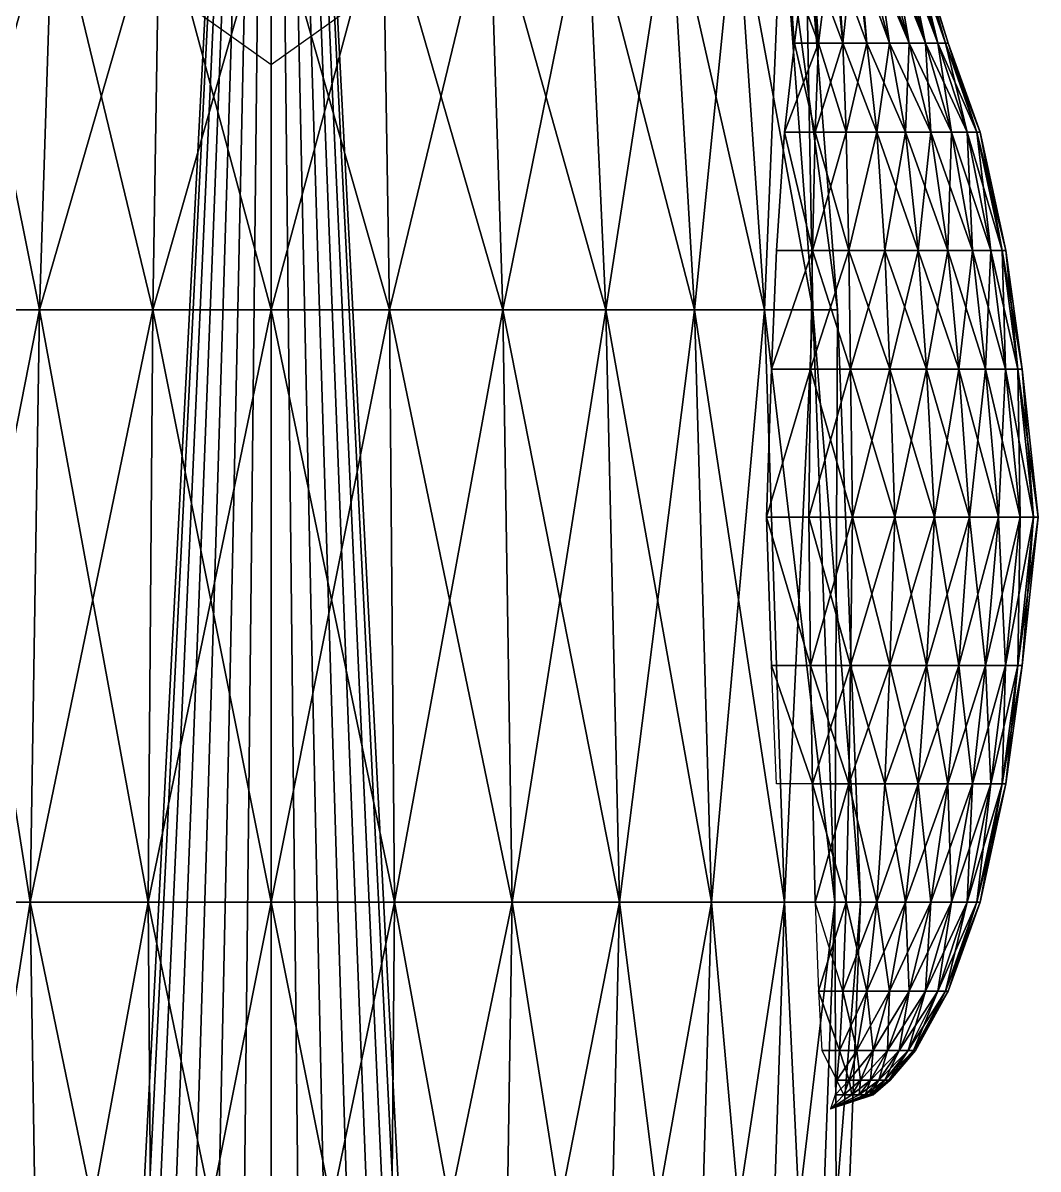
# Model space of a CAD drawing. Extents: x -6.5 to 6.5, y -27.2 to 23.5.
# Drawn here: x -2.1 to 6.47, y -2.25 to 7.42 of the extents above; entities that cross this region are included whole.
import ezdxf

# ---------------------------------------------------------------- set-up
doc = ezdxf.new("R2010")
doc.units = 0
doc.header["$MEASUREMENT"] = 0
doc.layers.add('DEFAULT', color=7, linetype='CONTINUOUS')

msp = doc.modelspace()

# ---------------------------------------------------------------- linework, layer by layer
at = {"layer": 'DEFAULT'}
for points in [[(0, 18.25), (-1.876564, -19.5, 0.609732), (-1.962327, -19.5, 0.206249)], [(0, 18.25), (-1.962327, -19.5, 0.206249), (-1.962327, -19.5, -0.206249)], [(0, 18.25), (-1.962327, -19.5, -0.206249), (-1.876564, -19.5, -0.609732)], [(0, 18.25), (-1.708786, -19.5, 0.986568), (-1.876564, -19.5, 0.609732)], [(0, 18.25), (-1.876564, -19.5, -0.609734), (-1.708786, -19.5, -0.986568)], [(0, 18.25), (-1.708786, -19.5, -0.986568), (-1.466326, -19.5, -1.320286)], [(0, 18.25), (-1.466326, -19.5, 1.320286), (-1.708786, -19.5, 0.986568)], [(0, 18.25), (-1.466326, -19.5, -1.320286), (-1.15978, -19.5, -1.5963)], [(0, 18.25), (-1.159781, -19.5, 1.5963), (-1.466326, -19.5, 1.320286)], [(0, 18.25), (-1.15978, -19.5, -1.5963), (-0.802547, -19.5, -1.802549)], [(0, 18.25), (-0.802547, -19.5, 1.802549), (-1.15978, -19.5, 1.5963)], [(0, 18.25), (-0.410238, -19.5, 1.930017), (-0.802547, -19.5, 1.802549)], [(0, 18.25), (-0.802546, -19.5, -1.802549), (-0.410238, -19.5, -1.930017)], [(0, 18.25), (-0.410238, -19.5, -1.930019), (0, -19.5, -1.973137)], [(0, 18.25), (0, -19.5, 1.973137), (-0.410238, -19.5, 1.930017)], [(0, 18.25), (0, -19.5, -1.973137), (0.410238, -19.5, -1.930017)], [(0, 18.25), (0.410238, -19.5, -1.930017), (0.802547, -19.5, -1.802549)], [(0, 18.25), (0.802547, -19.5, -1.802549), (1.15978, -19.5, -1.5963)], [(0, 18.25), (1.159781, -19.5, -1.5963), (1.466326, -19.5, -1.320286)], [(0, 18.25), (1.466326, -19.5, -1.320286), (1.708786, -19.5, -0.986568)], [(0, 18.25), (1.708786, -19.5, -0.986568), (1.876564, -19.5, -0.609732)], [(0, 18.25), (1.876564, -19.5, -0.609732), (1.962327, -19.5, -0.206249)], [(0, 18.25), (1.962327, -19.5, -0.206249), (1.962327, -19.5, 0.206249)], [(0, 18.25), (1.962327, -19.5, 0.206249), (1.876564, -19.5, 0.609732)], [(0, 18.25), (1.876564, -19.5, 0.609734), (1.708786, -19.5, 0.986568)], [(0, 18.25), (1.708786, -19.5, 0.986568), (1.466326, -19.5, 1.320286)], [(0, 18.25), (1.466326, -19.5, 1.320286), (1.15978, -19.5, 1.5963)], [(0, 18.25), (1.15978, -19.5, 1.5963), (0.802547, -19.5, 1.802549)], [(0, 18.25), (0.802546, -19.5, 1.802549), (0.410238, -19.5, 1.930017)], [(0, 18.25), (0.410238, -19.5, 1.930019), (0, -19.5, 1.973137)], [(-2.823979, 5, -3.886873), (-1.842332, 8.5, -4.137947), (-1.954142, 5, -4.389074)], [(-1.842332, 8.5, -4.137947), (-2.823979, 5, -3.886873), (-2.6624, 8.5, -3.664478)], [(-1.954142, 5, 4.389074), (-2.6624, 8.5, 3.66448), (-2.823979, 5, 3.886873)], [(-2.6624, 8.5, 3.66448), (-1.954142, 5, 4.389074), (-1.842332, 8.5, 4.137945)], [(-0.998899, 5, 4.699451), (-1.842332, 8.5, 4.137947), (-1.954142, 5, 4.389074)], [(-1.954141, 5, -4.389074), (-0.941746, 8.5, -4.430565), (-0.998899, 5, -4.699451)], [(-0.941746, 8.5, -4.430565), (-1.954141, 5, -4.389074), (-1.842332, 8.5, -4.137945)], [(-1.842332, 8.5, 4.137947), (-0.998899, 5, 4.699451), (-0.941745, 8.5, 4.430563)], [(-0.998899, 5, -4.699451), (0, 8.5, -4.529547), (0, 5, -4.80444)], [(0, 8.5, -4.529547), (-0.998899, 5, -4.699451), (-0.941746, 8.5, -4.430563)], [(0, 5, 4.80444), (-0.941746, 8.5, 4.430565), (-0.998899, 5, 4.699451)], [(-0.941746, 8.5, 4.430565), (0, 5, 4.80444), (0, 8.5, 4.529545)], [(0, 5, -4.80444), (0.941746, 8.5, -4.430565), (0.998899, 5, -4.699451)], [(0.941746, 8.5, -4.430565), (0, 5, -4.80444), (0, 8.5, -4.529545)], [(0.998899, 5, 4.699451), (0, 8.5, 4.529547), (0, 5, 4.80444)], [(0, 8.5, 4.529547), (0.998899, 5, 4.699451), (0.941746, 8.5, 4.430563)], [(1.842332, 8.5, -4.137947), (0.998899, 5, -4.699451), (0.941745, 8.5, -4.430563)], [(0.941746, 8.5, 4.430565), (1.954141, 5, 4.389074), (1.842332, 8.5, 4.137945)], [(1.954141, 5, 4.389074), (0.941746, 8.5, 4.430565), (0.998899, 5, 4.699451)], [(0.998899, 5, -4.699451), (1.842332, 8.5, -4.137947), (1.954142, 5, -4.389074)], [(2.823979, 5, 3.886873), (1.842332, 8.5, 4.137947), (1.954142, 5, 4.389074)], [(1.842332, 8.5, 4.137947), (2.823979, 5, 3.886873), (2.6624, 8.5, 3.664478)], [(2.6624, 8.5, -3.66448), (1.954142, 5, -4.389074), (1.842332, 8.5, -4.137945)], [(1.954142, 5, -4.389074), (2.6624, 8.5, -3.66448), (2.823979, 5, -3.886873)], [(3.570395, 5, 3.214798), (2.6624, 8.5, 3.66448), (2.823979, 5, 3.886873)], [(2.6624, 8.5, 3.66448), (3.570395, 5, 3.214798), (3.366108, 8.5, 3.030857)], [(3.366109, 8.5, -3.030857), (2.823979, 5, -3.886873), (2.6624, 8.5, -3.664478)], [(2.823979, 5, -3.886873), (3.366109, 8.5, -3.030857), (3.570395, 5, -3.214798)], [(3.922702, 8.5, -2.264772), (3.570395, 5, -3.214798), (3.366108, 8.5, -3.030857)], [(4.160767, 5, 2.40222), (3.366109, 8.5, 3.030859), (3.570395, 5, 3.214798)], [(3.366109, 8.5, 3.030859), (4.160767, 5, 2.40222), (3.922701, 8.5, 2.264772)], [(3.570395, 5, -3.214798), (3.922702, 8.5, -2.264772), (4.160767, 5, -2.40222)], [(4.307855, 8.5, -1.399706), (4.160767, 5, -2.40222), (3.922701, 8.5, -2.264772)], [(4.569294, 5, 1.484653), (3.922702, 8.5, 2.264772), (4.160767, 5, 2.40222)], [(3.922702, 8.5, 2.264772), (4.569294, 5, 1.484653), (4.307854, 8.5, 1.399706)], [(4.160767, 5, -2.40222), (4.307855, 8.5, -1.399706), (4.569294, 5, -1.484653)], [(4.504733, 8.5, -0.473467), (4.569294, 5, -1.484653), (4.307853, 8.5, -1.399706)], [(4.778121, 5, 0.502201), (4.307855, 8.5, 1.399708), (4.569294, 5, 1.484653)], [(4.307855, 8.5, 1.399708), (4.778121, 5, 0.502201), (4.504732, 8.5, 0.473467)], [(4.504733, 8.5, 0.473467), (4.778121, 5, -0.502201), (4.504732, 8.5, -0.473467)], [(4.778121, 5, -0.502201), (4.504733, 8.5, 0.473467), (4.778121, 5, 0.502201)], [(4.569294, 5, -1.484653), (4.504733, 8.5, -0.473467), (4.778121, 5, -0.502201)], [(4.548612, 8.337534, -0.835133), (4.413991, 7.25, -0.941799), (4.34159, 8.337534, -0.835133)], [(4.616489, 7.25, -0.984841), (4.413991, 7.25, -0.941799), (4.548612, 8.337534, -0.835133)], [(4.75111, 8.330148, -0.792729), (4.616489, 7.25, -0.984841), (4.548612, 8.337534, -0.835133)], [(4.823512, 7.25, -0.984841), (4.616489, 7.25, -0.984841), (4.75111, 8.330148, -0.792729)], [(4.935864, 8.316247, -0.70525), (4.823512, 7.25, -0.984841), (4.75111, 8.330148, -0.792729)], [(4.823512, 7.25, -0.984841), (4.935864, 8.316247, -0.70525), (5.026009, 7.25, -0.941799)], [(5.026009, 7.25, -0.941799), (4.935864, 8.316247, -0.70525), (5.215132, 7.25, -0.857596)], [(5.103348, 8.295349, -0.585373), (5.382617, 7.25, -0.735911), (4.935864, 8.316247, -0.70525)], [(4.935864, 8.316247, -0.70525), (5.382617, 7.25, -0.735911), (5.215132, 7.25, -0.857596)], [(5.521142, 7.25, -0.582064), (5.103348, 8.295349, -0.585373), (5.241873, 8.268927, -0.433812)], [(5.382617, 7.25, -0.735911), (5.103348, 8.295349, -0.585373), (5.521142, 7.25, -0.582064)], [(5.241873, 8.268927, -0.433812), (5.624653, 7.25, -0.402777), (5.521142, 7.25, -0.582064)], [(5.345384, 8.238135, -0.25719), (5.624653, 7.25, -0.402777), (5.241873, 8.268927, -0.433812)], [(5.688626, 7.25, -0.205888), (5.345384, 8.238135, -0.25719), (5.409358, 8.204321, -0.063225)], [(5.624653, 7.25, -0.402777), (5.345384, 8.238135, -0.25719), (5.688626, 7.25, -0.205888)], [(5.345384, 8.099788, 0.536396), (5.624653, 7.25, 0.402777), (5.409358, 8.133602, 0.342432)], [(5.409358, 8.204321, -0.063225), (5.710267, 7.25), (5.688626, 7.25, -0.205888)], [(5.430997, 8.168962, 0.139603), (5.710267, 7.25), (5.409358, 8.204321, -0.063225)], [(5.409358, 8.133602, 0.342432), (5.688626, 7.25, 0.205888), (5.430997, 8.168962, 0.139603)], [(5.624653, 7.25, 0.402777), (5.688626, 7.25, 0.205888), (5.409358, 8.133602, 0.342432)], [(5.688626, 7.25, 0.205888), (5.710267, 7.25), (5.430997, 8.168962, 0.139603)], [(4.935864, 8.021676, 0.984456), (5.215132, 7.25, 0.857595), (5.103348, 8.042574, 0.86458)], [(5.103348, 8.042574, 0.86458), (5.382617, 7.25, 0.735911), (5.241873, 8.068996, 0.713019)], [(5.382617, 7.25, 0.735911), (5.103348, 8.042574, 0.86458), (5.215132, 7.25, 0.857595)], [(5.241873, 8.068996, 0.713019), (5.521142, 7.25, 0.582064), (5.345384, 8.099788, 0.536396)], [(5.382617, 7.25, 0.735911), (5.521142, 7.25, 0.582064), (5.241873, 8.068996, 0.713019)], [(5.521142, 7.25, 0.582064), (5.624653, 7.25, 0.402777), (5.345384, 8.099788, 0.536396)], [(4.33722, 7.999822, 1.109812), (4.413991, 7.25, 0.941799), (4.616488, 7.25, 0.984841)], [(4.33722, 7.999822, 1.109812), (4.616488, 7.25, 0.984841), (4.544242, 7.999822, 1.109812)], [(4.544242, 7.999822, 1.109812), (4.823512, 7.25, 0.984841), (4.74674, 8.007215, 1.067409)], [(4.544242, 7.999822, 1.109812), (4.616488, 7.25, 0.984841), (4.823512, 7.25, 0.984841)], [(4.74674, 8.007215, 1.067409), (5.026009, 7.25, 0.941799), (4.935864, 8.021676, 0.984456)], [(5.026009, 7.25, 0.941799), (4.74674, 8.007215, 1.067409), (4.823512, 7.25, 0.984841)], [(5.026009, 7.25, 0.941799), (5.215132, 7.25, 0.857595), (4.935864, 8.021676, 0.984456)], [(-0.73909, 7.594259, -3.648836), (0, 7.750097, -5.42238), (0, 7.067431, -3.675896)], [(0, 7.750097, -5.42238), (0.73909, 7.594259, -3.648836), (0, 7.067431, -3.675896)], [(4.616488, 7.25, 0.984841), (4.413991, 7.25, 0.941799), (4.330234, 6.5, 1.199578)], [(4.330234, 6.5, 1.199578), (4.588156, 6.5, 1.254402), (4.616488, 7.25, 0.984841)], [(4.588156, 6.5, -1.254402), (4.330234, 6.5, -1.199578), (4.413991, 7.25, -0.941799)], [(4.413991, 7.25, -0.941799), (4.616489, 7.25, -0.984841), (4.588156, 6.5, -1.254402)], [(4.823512, 7.25, -0.984841), (4.588156, 6.5, -1.254402), (4.616489, 7.25, -0.984841)], [(4.851843, 6.5, -1.254402), (4.588156, 6.5, -1.254402), (4.823512, 7.25, -0.984841)], [(4.851843, 6.5, 1.254402), (4.616488, 7.25, 0.984841), (4.588156, 6.5, 1.254402)], [(4.616488, 7.25, 0.984841), (4.851843, 6.5, 1.254402), (4.823512, 7.25, 0.984841)], [(5.026009, 7.25, -0.941799), (4.851843, 6.5, -1.254402), (4.823512, 7.25, -0.984841)], [(5.026009, 7.25, 0.941799), (4.823512, 7.25, 0.984841), (5.109766, 6.5, 1.199578)], [(4.823512, 7.25, 0.984841), (4.851843, 6.5, 1.254402), (5.109766, 6.5, 1.199578)], [(5.109766, 6.5, -1.199578), (4.851843, 6.5, -1.254402), (5.026009, 7.25, -0.941799)], [(5.350655, 6.5, 1.092328), (5.215132, 7.25, 0.857595), (5.026009, 7.25, 0.941799)], [(5.215132, 7.25, -0.857596), (5.109766, 6.5, -1.199578), (5.026009, 7.25, -0.941799)], [(5.026009, 7.25, 0.941799), (5.109766, 6.5, 1.199578), (5.350655, 6.5, 1.092328)], [(5.350655, 6.5, -1.092328), (5.109766, 6.5, -1.199578), (5.215132, 7.25, -0.857596)], [(5.350655, 6.5, -1.092328), (5.215132, 7.25, -0.857596), (5.382617, 7.25, -0.735911)], [(5.563982, 6.5, 0.937337), (5.382617, 7.25, 0.735911), (5.215132, 7.25, 0.857595)], [(5.215132, 7.25, 0.857595), (5.350655, 6.5, 1.092328), (5.563982, 6.5, 0.937337)], [(5.382617, 7.25, -0.735911), (5.563982, 6.5, -0.937337), (5.350655, 6.5, -1.092328)], [(5.563982, 6.5, -0.937337), (5.382617, 7.25, -0.735911), (5.521142, 7.25, -0.582064)], [(5.563982, 6.5, 0.937337), (5.740422, 6.5, 0.74138), (5.382617, 7.25, 0.735911)], [(5.382617, 7.25, 0.735911), (5.740422, 6.5, 0.74138), (5.521142, 7.25, 0.582064)], [(5.521142, 7.25, -0.582064), (5.740422, 6.5, -0.74138), (5.563982, 6.5, -0.937337)], [(5.740422, 6.5, -0.74138), (5.521142, 7.25, -0.582064), (5.624653, 7.25, -0.402777)], [(5.740422, 6.5, 0.74138), (5.872265, 6.5, 0.513022), (5.521142, 7.25, 0.582064)], [(5.521142, 7.25, 0.582064), (5.872265, 6.5, 0.513022), (5.624653, 7.25, 0.402777)], [(5.624653, 7.25, -0.402777), (5.872265, 6.5, -0.513022), (5.740422, 6.5, -0.74138)], [(5.953749, 6.5, 0.262241), (5.624653, 7.25, 0.402777), (5.872265, 6.5, 0.513022)], [(5.953749, 6.5, 0.262241), (5.688626, 7.25, 0.205888), (5.624653, 7.25, 0.402777)], [(5.688626, 7.25, -0.205888), (5.872265, 6.5, -0.513022), (5.624653, 7.25, -0.402777)], [(5.688626, 7.25, 0.205888), (5.953749, 6.5, 0.262241), (5.98131, 6.5)], [(5.872265, 6.5, -0.513022), (5.688626, 7.25, -0.205888), (5.953749, 6.5, -0.262241)], [(5.710267, 7.25), (5.953749, 6.5, -0.262241), (5.688626, 7.25, -0.205888)], [(5.710267, 7.25), (5.688626, 7.25, 0.205888), (5.98131, 6.5)], [(5.98131, 6.5), (5.953749, 6.5, -0.262241), (5.710267, 7.25)], [(4.330234, 6.5, 1.199578), (4.262924, 5.5, 1.406734), (4.565388, 5.5, 1.471025)], [(4.565389, 5.5, -1.471025), (4.262924, 5.5, -1.406734), (4.330234, 6.5, -1.199578)], [(4.588157, 6.5, -1.254402), (4.565388, 5.5, -1.471025), (4.330234, 6.5, -1.199578)], [(4.565388, 5.5, 1.471025), (4.588156, 6.5, 1.254402), (4.330234, 6.5, 1.199578)], [(4.874611, 5.5, -1.471025), (4.565388, 5.5, -1.471025), (4.851843, 6.5, -1.254402)], [(4.588156, 6.5, 1.254402), (4.565388, 5.5, 1.471025), (4.874611, 5.5, 1.471025)], [(4.851843, 6.5, -1.254402), (4.565388, 5.5, -1.471025), (4.588156, 6.5, -1.254402)], [(4.851843, 6.5, 1.254402), (4.588156, 6.5, 1.254402), (4.874611, 5.5, 1.471025)], [(5.109766, 6.5, 1.199578), (4.851843, 6.5, 1.254402), (4.874611, 5.5, 1.471025)], [(5.109766, 6.5, -1.199578), (4.874611, 5.5, -1.471025), (4.851843, 6.5, -1.254402)], [(5.177075, 5.5, -1.406734), (4.874611, 5.5, -1.471025), (5.109766, 6.5, -1.199578)], [(5.109766, 6.5, 1.199578), (4.874611, 5.5, 1.471025), (5.177075, 5.5, 1.406734)], [(5.350655, 6.5, 1.092328), (5.109766, 6.5, 1.199578), (5.459565, 5.5, 1.280962)], [(5.350655, 6.5, -1.092328), (5.177075, 5.5, -1.406734), (5.109766, 6.5, -1.199578)], [(5.109766, 6.5, 1.199578), (5.177075, 5.5, 1.406734), (5.459565, 5.5, 1.280962)], [(5.459565, 5.5, -1.280962), (5.177075, 5.5, -1.406734), (5.350655, 6.5, -1.092328)], [(5.350655, 6.5, 1.092328), (5.459565, 5.5, 1.280962), (5.709729, 5.5, 1.099206)], [(5.563982, 6.5, -0.937337), (5.459565, 5.5, -1.280962), (5.350655, 6.5, -1.092328)], [(5.563982, 6.5, 0.937337), (5.350655, 6.5, 1.092328), (5.709729, 5.5, 1.099206)], [(5.709729, 5.5, -1.099206), (5.459565, 5.5, -1.280962), (5.563982, 6.5, -0.937337)], [(5.740422, 6.5, 0.74138), (5.563982, 6.5, 0.937337), (5.91664, 5.5, 0.86941)], [(5.740422, 6.5, -0.74138), (5.709729, 5.5, -1.099206), (5.563982, 6.5, -0.937337)], [(5.91664, 5.5, 0.86941), (5.563982, 6.5, 0.937337), (5.709729, 5.5, 1.099206)], [(5.91664, 5.5, -0.86941), (5.709729, 5.5, -1.099206), (5.740422, 6.5, -0.74138)], [(5.872265, 6.5, 0.513022), (5.740422, 6.5, 0.74138), (6.071251, 5.5, 0.601616)], [(5.872265, 6.5, -0.513022), (5.91664, 5.5, -0.86941), (5.740422, 6.5, -0.74138)], [(6.071251, 5.5, 0.601616), (5.740422, 6.5, 0.74138), (5.91664, 5.5, 0.86941)], [(6.071251, 5.5, -0.601616), (5.91664, 5.5, -0.86941), (5.872265, 6.5, -0.513022)], [(6.071251, 5.5, 0.601616), (6.166806, 5.5, 0.307528), (5.872265, 6.5, 0.513022)], [(5.953749, 6.5, -0.262241), (6.071251, 5.5, -0.601616), (5.872265, 6.5, -0.513022)], [(5.872265, 6.5, 0.513022), (6.166806, 5.5, 0.307528), (5.953749, 6.5, 0.262241)], [(6.166806, 5.5, 0.307528), (6.199128, 5.5), (5.953749, 6.5, 0.262241)], [(6.166806, 5.5, -0.307528), (6.071251, 5.5, -0.601616), (5.953749, 6.5, -0.262241)], [(5.98131, 6.5), (6.166806, 5.5, -0.307528), (5.953749, 6.5, -0.262241)], [(5.953749, 6.5, 0.262241), (6.199128, 5.5), (5.98131, 6.5)], [(6.199128, 5.5), (6.166806, 5.5, -0.307528), (5.98131, 6.5)], [(4.221062, 4.5, 1.535574), (4.565388, 5.5, 1.471025), (4.262924, 5.5, 1.406734)], [(4.221062, 4.5, -1.535574), (4.565388, 5.5, -1.471025), (4.551228, 4.5, -1.605753)], [(4.565388, 5.5, -1.471025), (4.221062, 4.5, -1.535574), (4.262924, 5.5, -1.406734)], [(4.565388, 5.5, 1.471025), (4.221062, 4.5, 1.535574), (4.551228, 4.5, 1.605753)], [(4.565388, 5.5, 1.471025), (4.551228, 4.5, 1.605753), (4.888772, 4.5, 1.605753)], [(4.874611, 5.5, -1.471025), (4.888772, 4.5, -1.605753), (4.551228, 4.5, -1.605753)], [(4.551228, 4.5, -1.605753), (4.565388, 5.5, -1.471025), (4.874611, 5.5, -1.471025)], [(4.888772, 4.5, 1.605753), (4.874611, 5.5, 1.471025), (4.565388, 5.5, 1.471025)], [(5.177075, 5.5, -1.406734), (4.888772, 4.5, -1.605753), (4.874611, 5.5, -1.471025)], [(5.218937, 4.5, 1.535574), (4.874611, 5.5, 1.471025), (4.888772, 4.5, 1.605753)], [(4.874611, 5.5, 1.471025), (5.218937, 4.5, 1.535574), (5.177075, 5.5, 1.406734)], [(4.888772, 4.5, -1.605753), (5.177075, 5.5, -1.406734), (5.218937, 4.5, -1.535574)], [(5.459565, 5.5, 1.280962), (5.177075, 5.5, 1.406734), (5.527298, 4.5, 1.398283)], [(5.218937, 4.5, -1.535574), (5.177075, 5.5, -1.406734), (5.459565, 5.5, -1.280962)], [(5.527298, 4.5, 1.398283), (5.177075, 5.5, 1.406734), (5.218937, 4.5, 1.535574)], [(5.459565, 5.5, -1.280962), (5.527298, 4.5, -1.398283), (5.218937, 4.5, -1.535574)], [(5.527298, 4.5, -1.398283), (5.459565, 5.5, -1.280962), (5.709729, 5.5, -1.099206)], [(5.800377, 4.5, 1.19988), (5.459565, 5.5, 1.280962), (5.527298, 4.5, 1.398283)], [(5.459565, 5.5, 1.280962), (5.800377, 4.5, 1.19988), (5.709729, 5.5, 1.099206)], [(5.800377, 4.5, -1.19988), (5.527298, 4.5, -1.398283), (5.709729, 5.5, -1.099206)], [(5.91664, 5.5, -0.86941), (5.800377, 4.5, -1.19988), (5.709729, 5.5, -1.099206)], [(5.709729, 5.5, 1.099206), (6.026238, 4.5, 0.949037), (5.91664, 5.5, 0.86941)], [(6.026238, 4.5, 0.949037), (5.709729, 5.5, 1.099206), (5.800377, 4.5, 1.19988)], [(6.026238, 4.5, -0.949037), (5.800377, 4.5, -1.19988), (5.91664, 5.5, -0.86941)], [(6.026238, 4.5, 0.949037), (6.195008, 4.5, 0.656716), (5.91664, 5.5, 0.86941)], [(6.071251, 5.5, -0.601616), (6.026238, 4.5, -0.949037), (5.91664, 5.5, -0.86941)], [(5.91664, 5.5, 0.86941), (6.195008, 4.5, 0.656716), (6.071251, 5.5, 0.601616)], [(6.195008, 4.5, -0.656716), (6.026238, 4.5, -0.949037), (6.071251, 5.5, -0.601616)], [(6.195008, 4.5, 0.656716), (6.299315, 4.5, 0.335694), (6.071251, 5.5, 0.601616)], [(6.166806, 5.5, -0.307528), (6.195008, 4.5, -0.656716), (6.071251, 5.5, -0.601616)], [(6.071251, 5.5, 0.601616), (6.299315, 4.5, 0.335694), (6.166806, 5.5, 0.307528)], [(6.299315, 4.5, 0.335694), (6.334597, 4.5), (6.166806, 5.5, 0.307528)], [(6.299315, 4.5, -0.335694), (6.195008, 4.5, -0.656716), (6.166806, 5.5, -0.307528)], [(6.199128, 5.5), (6.299315, 4.5, -0.335694), (6.166806, 5.5, -0.307528)], [(6.166806, 5.5, 0.307528), (6.334597, 4.5), (6.199128, 5.5)], [(6.334597, 4.5), (6.299315, 4.5, -0.335694), (6.199128, 5.5)], [(-2.823979, 5, -3.886873), (-2.033683, 0, -4.567726), (-2.938926, 0, -4.045086)], [(-2.938926, 0, 4.045084), (-1.954142, 5, 4.389074), (-2.823979, 5, 3.886873)], [(-1.954142, 5, 4.389074), (-2.938926, 0, 4.045084), (-2.033684, 0, 4.567728)], [(-2.033683, 0, -4.567726), (-2.823979, 5, -3.886873), (-1.954142, 5, -4.389074)], [(-1.954141, 5, -4.389074), (-1.039558, 0, -4.890738), (-2.033683, 0, -4.567728)], [(-2.033683, 0, 4.567726), (-0.998899, 5, 4.699451), (-1.954142, 5, 4.389074)], [(-0.998899, 5, 4.699451), (-2.033683, 0, 4.567726), (-1.039559, 0, 4.890739)], [(-1.039558, 0, -4.890738), (-1.954141, 5, -4.389074), (-0.998899, 5, -4.699451)], [(-0.998899, 5, -4.699451), (0, 0, -5), (-1.039558, 0, -4.890739)], [(-1.039558, 0, 4.890738), (0, 5, 4.80444), (-0.998899, 5, 4.699451)], [(0, 5, 4.80444), (-1.039558, 0, 4.890738), (0, 0, 5)], [(0, 0, -5), (-0.998899, 5, -4.699451), (0, 5, -4.80444)], [(1.039558, 0, -4.890738), (0, 5, -4.80444), (0.998899, 5, -4.699451)], [(0, 5, -4.80444), (1.039558, 0, -4.890738), (0, 0, -5)], [(0, 0, 5), (0.998899, 5, 4.699451), (0, 5, 4.80444)], [(0.998899, 5, 4.699451), (0, 0, 5), (1.039558, 0, 4.890739)], [(2.033683, 0, -4.567726), (0.998899, 5, -4.699451), (1.954142, 5, -4.389074)], [(0.998899, 5, -4.699451), (2.033683, 0, -4.567726), (1.039559, 0, -4.890739)], [(1.039558, 0, 4.890738), (1.954141, 5, 4.389074), (0.998899, 5, 4.699451)], [(1.954141, 5, 4.389074), (1.039558, 0, 4.890738), (2.033683, 0, 4.567728)], [(2.033683, 0, 4.567726), (2.823979, 5, 3.886873), (1.954142, 5, 4.389074)], [(2.938926, 0, -4.045084), (1.954142, 5, -4.389074), (2.823979, 5, -3.886873)], [(1.954142, 5, -4.389074), (2.938926, 0, -4.045084), (2.033684, 0, -4.567728)], [(2.823979, 5, 3.886873), (2.033683, 0, 4.567726), (2.938926, 0, 4.045086)], [(2.938926, 0, 4.045084), (3.570395, 5, 3.214798), (2.823979, 5, 3.886873)], [(3.715724, 0, -3.345654), (2.823979, 5, -3.886873), (3.570395, 5, -3.214798)], [(2.823979, 5, -3.886873), (3.715724, 0, -3.345654), (2.938927, 0, -4.045086)], [(3.570395, 5, 3.214798), (2.938926, 0, 4.045084), (3.715724, 0, 3.345654)], [(3.715724, 0, 3.345654), (4.160767, 5, 2.40222), (3.570395, 5, 3.214798)], [(4.330127, 0, -2.5), (3.570395, 5, -3.214798), (4.160767, 5, -2.40222)], [(3.570395, 5, -3.214798), (4.330127, 0, -2.5), (3.715725, 0, -3.345654)], [(4.160767, 5, 2.40222), (3.715724, 0, 3.345654), (4.330128, 0, 2.5)], [(4.330127, 0, 2.5), (4.569294, 5, 1.484653), (4.160767, 5, 2.40222)], [(4.755282, 0, -1.545084), (4.160767, 5, -2.40222), (4.569294, 5, -1.484653)], [(4.160767, 5, -2.40222), (4.755282, 0, -1.545084), (4.330128, 0, -2.5)], [(4.569294, 5, 1.484653), (4.330127, 0, 2.5), (4.755283, 0, 1.545086)], [(4.755282, 0, 1.545084), (4.778121, 5, 0.502201), (4.569294, 5, 1.484653)], [(4.972609, 0, -0.522642), (4.569294, 5, -1.484653), (4.778121, 5, -0.502201)], [(4.569294, 5, -1.484653), (4.972609, 0, -0.522642), (4.755283, 0, -1.545086)], [(4.778121, 5, 0.502201), (4.755282, 0, 1.545084), (4.97261, 0, 0.522642)], [(4.972609, 0, 0.522642), (4.778121, 5, -0.502201), (4.778121, 5, 0.502201)], [(4.778121, 5, -0.502201), (4.972609, 0, 0.522642), (4.97261, 0, -0.522642)], [(4.551228, 4.5, -1.605753), (4.17922, 3.25, -1.664349), (4.221062, 4.5, -1.535574)], [(4.17922, 3.25, -1.664349), (4.551228, 4.5, -1.605753), (4.537076, 3.25, -1.740413)], [(4.179221, 3.25, 1.664349), (4.551228, 4.5, 1.605753), (4.221062, 4.5, 1.535574)], [(4.551228, 4.5, 1.605753), (4.179221, 3.25, 1.664349), (4.537076, 3.25, 1.740413)], [(4.551228, 4.5, -1.605753), (4.902924, 3.25, -1.740413), (4.537076, 3.25, -1.740413)], [(4.888772, 4.5, 1.605753), (4.537076, 3.25, 1.740413), (4.902924, 3.25, 1.740413)], [(4.888772, 4.5, 1.605753), (4.551228, 4.5, 1.605753), (4.537076, 3.25, 1.740413)], [(4.902924, 3.25, -1.740413), (4.551228, 4.5, -1.605753), (4.888772, 4.5, -1.605753)], [(5.218937, 4.5, -1.535574), (5.260779, 3.25, -1.664349), (4.888772, 4.5, -1.605753)], [(4.888772, 4.5, -1.605753), (5.260779, 3.25, -1.664349), (4.902924, 3.25, -1.740413)], [(5.218937, 4.5, 1.535574), (4.888772, 4.5, 1.605753), (4.902924, 3.25, 1.740413)], [(5.218937, 4.5, 1.535574), (4.902924, 3.25, 1.740413), (5.260779, 3.25, 1.664349)], [(5.527298, 4.5, -1.398283), (5.595, 3.25, -1.515544), (5.218937, 4.5, -1.535574)], [(5.218937, 4.5, -1.535574), (5.595, 3.25, -1.515544), (5.260779, 3.25, -1.664349)], [(5.527298, 4.5, 1.398283), (5.218937, 4.5, 1.535574), (5.260779, 3.25, 1.664349)], [(5.527298, 4.5, 1.398283), (5.260779, 3.25, 1.664349), (5.595, 3.25, 1.515544)], [(5.890978, 3.25, -1.300503), (5.595, 3.25, -1.515544), (5.527298, 4.5, -1.398283)], [(5.800377, 4.5, -1.19988), (5.890978, 3.25, -1.300503), (5.527298, 4.5, -1.398283)], [(5.527298, 4.5, 1.398283), (5.595, 3.25, 1.515544), (5.800377, 4.5, 1.19988)], [(5.595, 3.25, 1.515544), (5.890978, 3.25, 1.300503), (5.800377, 4.5, 1.19988)], [(6.135779, 3.25, -1.028624), (5.890978, 3.25, -1.300503), (5.800377, 4.5, -1.19988)], [(6.026238, 4.5, -0.949037), (6.135779, 3.25, -1.028624), (5.800377, 4.5, -1.19988)], [(5.800377, 4.5, 1.19988), (5.890978, 3.25, 1.300503), (6.026238, 4.5, 0.949037)], [(5.890978, 3.25, 1.300503), (6.135779, 3.25, 1.028624), (6.026238, 4.5, 0.949037)], [(6.318705, 3.25, -0.711789), (6.135779, 3.25, -1.028624), (6.026238, 4.5, -0.949037)], [(6.195008, 4.5, -0.656716), (6.318705, 3.25, -0.711789), (6.026238, 4.5, -0.949037)], [(6.026238, 4.5, 0.949037), (6.135779, 3.25, 1.028624), (6.195008, 4.5, 0.656716)], [(6.135779, 3.25, 1.028624), (6.318705, 3.25, 0.711789), (6.195008, 4.5, 0.656716)], [(6.431757, 3.25, -0.363845), (6.318705, 3.25, -0.711789), (6.195008, 4.5, -0.656716)], [(6.299315, 4.5, -0.335694), (6.431757, 3.25, -0.363845), (6.195008, 4.5, -0.656716)], [(6.195008, 4.5, 0.656716), (6.318705, 3.25, 0.711789), (6.299315, 4.5, 0.335694)], [(6.318705, 3.25, 0.711789), (6.431757, 3.25, 0.363845), (6.299315, 4.5, 0.335694)], [(6.47, 3.25), (6.431757, 3.25, -0.363845), (6.299315, 4.5, -0.335694)], [(6.334597, 4.5), (6.47, 3.25), (6.299315, 4.5, -0.335694)], [(6.299315, 4.5, 0.335694), (6.431757, 3.25, 0.363845), (6.334597, 4.5)], [(6.431757, 3.25, 0.363845), (6.47, 3.25), (6.334597, 4.5)], [(4.537076, 3.25, -1.740413), (4.551228, 2, -1.605753), (4.17922, 3.25, -1.664349)], [(4.551228, 2, -1.605753), (4.221062, 2, -1.535574), (4.17922, 3.25, -1.664349)], [(4.551228, 2, 1.605753), (4.537076, 3.25, 1.740413), (4.179221, 3.25, 1.664349)], [(4.179221, 3.25, 1.664349), (4.221062, 2, 1.535574), (4.551228, 2, 1.605753)], [(4.888772, 2, 1.605753), (4.537076, 3.25, 1.740413), (4.551228, 2, 1.605753)], [(4.888772, 2, 1.605753), (4.902924, 3.25, 1.740413), (4.537076, 3.25, 1.740413)], [(4.551228, 2, -1.605753), (4.537076, 3.25, -1.740413), (4.902924, 3.25, -1.740413)], [(4.902924, 3.25, -1.740413), (4.888772, 2, -1.605753), (4.551228, 2, -1.605753)], [(5.218937, 2, -1.535574), (4.888772, 2, -1.605753), (5.260779, 3.25, -1.664349)], [(5.218937, 2, 1.535574), (4.902924, 3.25, 1.740413), (4.888772, 2, 1.605753)], [(4.888772, 2, -1.605753), (4.902924, 3.25, -1.740413), (5.260779, 3.25, -1.664349)], [(5.218937, 2, 1.535574), (5.260779, 3.25, 1.664349), (4.902924, 3.25, 1.740413)], [(5.527298, 2, -1.398283), (5.218937, 2, -1.535574), (5.595, 3.25, -1.515544)], [(5.527298, 2, 1.398283), (5.260779, 3.25, 1.664349), (5.218937, 2, 1.535574)], [(5.218937, 2, -1.535574), (5.260779, 3.25, -1.664349), (5.595, 3.25, -1.515544)], [(5.527298, 2, 1.398283), (5.595, 3.25, 1.515544), (5.260779, 3.25, 1.664349)], [(5.890978, 3.25, -1.300503), (5.527298, 2, -1.398283), (5.595, 3.25, -1.515544)], [(5.527298, 2, 1.398283), (5.800377, 2, 1.19988), (5.595, 3.25, 1.515544)], [(5.800377, 2, -1.19988), (5.527298, 2, -1.398283), (5.890978, 3.25, -1.300503)], [(5.595, 3.25, 1.515544), (5.800377, 2, 1.19988), (5.890978, 3.25, 1.300503)], [(6.135779, 3.25, -1.028624), (5.800377, 2, -1.19988), (5.890978, 3.25, -1.300503)], [(5.800377, 2, 1.19988), (6.026238, 2, 0.949037), (5.890978, 3.25, 1.300503)], [(6.026238, 2, -0.949037), (5.800377, 2, -1.19988), (6.135779, 3.25, -1.028624)], [(5.890978, 3.25, 1.300503), (6.026238, 2, 0.949037), (6.135779, 3.25, 1.028624)], [(6.318705, 3.25, -0.711789), (6.026238, 2, -0.949037), (6.135779, 3.25, -1.028624)], [(6.026238, 2, 0.949037), (6.195008, 2, 0.656716), (6.135779, 3.25, 1.028624)], [(6.195008, 2, -0.656716), (6.026238, 2, -0.949037), (6.318705, 3.25, -0.711789)], [(6.135779, 3.25, 1.028624), (6.195008, 2, 0.656716), (6.318705, 3.25, 0.711789)], [(6.431757, 3.25, -0.363845), (6.195008, 2, -0.656716), (6.318705, 3.25, -0.711789)], [(6.195008, 2, 0.656716), (6.299315, 2, 0.335694), (6.318705, 3.25, 0.711789)], [(6.299315, 2, -0.335694), (6.195008, 2, -0.656716), (6.431757, 3.25, -0.363845)], [(6.47, 3.25), (6.299315, 2, -0.335694), (6.431757, 3.25, -0.363845)], [(6.318705, 3.25, 0.711789), (6.299315, 2, 0.335694), (6.431757, 3.25, 0.363845)], [(6.299315, 2, 0.335694), (6.334597, 2), (6.431757, 3.25, 0.363845)], [(6.334597, 2), (6.299315, 2, -0.335694), (6.47, 3.25)], [(6.431757, 3.25, 0.363845), (6.334597, 2), (6.47, 3.25)], [(4.565388, 1, 1.471025), (4.551228, 2, 1.605753), (4.221062, 2, 1.535574)], [(4.221062, 2, -1.535574), (4.551228, 2, -1.605753), (4.565388, 1, -1.471025)], [(4.565388, 1, -1.471025), (4.262924, 1, -1.406734), (4.221062, 2, -1.535574)], [(4.565388, 1, 1.471025), (4.888772, 2, 1.605753), (4.551228, 2, 1.605753)], [(4.551228, 2, -1.605753), (4.874611, 1, -1.471025), (4.565388, 1, -1.471025)], [(4.874611, 1, -1.471025), (4.551228, 2, -1.605753), (4.888772, 2, -1.605753)], [(4.888772, 2, 1.605753), (4.565388, 1, 1.471025), (4.874611, 1, 1.471025)], [(4.874611, 1, 1.471025), (5.177075, 1, 1.406734), (5.218937, 2, 1.535574)], [(5.218937, 2, 1.535574), (4.888772, 2, 1.605753), (4.874611, 1, 1.471025)], [(5.177075, 1, -1.406734), (4.874611, 1, -1.471025), (4.888772, 2, -1.605753)], [(4.888772, 2, -1.605753), (5.218937, 2, -1.535574), (5.177075, 1, -1.406734)], [(5.459565, 1, 1.280962), (5.527298, 2, 1.398283), (5.177075, 1, 1.406734)], [(5.218937, 2, -1.535574), (5.459565, 1, -1.280962), (5.177075, 1, -1.406734)], [(5.527298, 2, 1.398283), (5.218937, 2, 1.535574), (5.177075, 1, 1.406734)], [(5.459565, 1, -1.280962), (5.218937, 2, -1.535574), (5.527298, 2, -1.398283)], [(5.527298, 2, -1.398283), (5.709729, 1, -1.099206), (5.459565, 1, -1.280962)], [(5.459565, 1, 1.280962), (5.709729, 1, 1.099206), (5.800377, 2, 1.19988)], [(5.800377, 2, 1.19988), (5.527298, 2, 1.398283), (5.459565, 1, 1.280962)], [(5.800377, 2, -1.19988), (5.709729, 1, -1.099206), (5.527298, 2, -1.398283)], [(6.026238, 2, 0.949037), (5.800377, 2, 1.19988), (5.709729, 1, 1.099206)], [(5.709729, 1, 1.099206), (5.91664, 1, 0.86941), (6.026238, 2, 0.949037)], [(5.91664, 1, -0.86941), (5.709729, 1, -1.099206), (5.800377, 2, -1.19988)], [(6.026238, 2, -0.949037), (5.91664, 1, -0.86941), (5.800377, 2, -1.19988)], [(6.026238, 2, 0.949037), (5.91664, 1, 0.86941), (6.195008, 2, 0.656716)], [(5.91664, 1, 0.86941), (6.071251, 1, 0.601616), (6.195008, 2, 0.656716)], [(6.071251, 1, -0.601616), (5.91664, 1, -0.86941), (6.026238, 2, -0.949037)], [(6.195008, 2, -0.656716), (6.071251, 1, -0.601616), (6.026238, 2, -0.949037)], [(6.195008, 2, 0.656716), (6.071251, 1, 0.601616), (6.299315, 2, 0.335694)], [(6.071251, 1, 0.601616), (6.166806, 1, 0.307528), (6.299315, 2, 0.335694)], [(6.166806, 1, -0.307528), (6.071251, 1, -0.601616), (6.195008, 2, -0.656716)], [(6.299315, 2, 0.335694), (6.166806, 1, 0.307528), (6.334597, 2)], [(6.299315, 2, -0.335694), (6.166806, 1, -0.307528), (6.195008, 2, -0.656716)], [(6.166806, 1, 0.307528), (6.199128, 1), (6.334597, 2)], [(6.199128, 1), (6.166806, 1, -0.307528), (6.299315, 2, -0.335694)], [(6.334597, 2), (6.199128, 1), (6.299315, 2, -0.335694)], [(4.588156, 0, 1.254402), (4.874611, 1, 1.471025), (4.565388, 1, 1.471025)], [(4.874611, 1, -1.471025), (4.851843, 0, -1.254402), (4.565388, 1, -1.471025)], [(4.851843, 0, -1.254402), (4.588156, 0, -1.254402), (4.565388, 1, -1.471025)], [(4.851843, 0, 1.254402), (4.874611, 1, 1.471025), (4.588156, 0, 1.254402)], [(5.109766, 0, 1.199578), (4.874611, 1, 1.471025), (4.851843, 0, 1.254402)], [(5.109766, 0, -1.199578), (4.851843, 0, -1.254402), (4.874611, 1, -1.471025)], [(5.109766, 0, 1.199578), (5.177075, 1, 1.406734), (4.874611, 1, 1.471025)], [(5.177075, 1, -1.406734), (5.109766, 0, -1.199578), (4.874611, 1, -1.471025)], [(5.350655, 0, 1.092328), (5.459565, 1, 1.280962), (5.109766, 0, 1.199578)], [(5.109766, 0, 1.199578), (5.459565, 1, 1.280962), (5.177075, 1, 1.406734)], [(5.350655, 0, -1.092328), (5.109766, 0, -1.199578), (5.177075, 1, -1.406734)], [(5.459565, 1, -1.280962), (5.350655, 0, -1.092328), (5.177075, 1, -1.406734)], [(5.350655, 0, 1.092328), (5.709729, 1, 1.099206), (5.459565, 1, 1.280962)], [(5.563982, 0, 0.937337), (5.709729, 1, 1.099206), (5.350655, 0, 1.092328)], [(5.563982, 0, -0.937337), (5.350655, 0, -1.092328), (5.459565, 1, -1.280962)], [(5.709729, 1, -1.099206), (5.563982, 0, -0.937337), (5.459565, 1, -1.280962)], [(5.740422, 0, 0.74138), (5.91664, 1, 0.86941), (5.563982, 0, 0.937337)], [(5.91664, 1, 0.86941), (5.709729, 1, 1.099206), (5.563982, 0, 0.937337)], [(5.740422, 0, -0.74138), (5.563982, 0, -0.937337), (5.709729, 1, -1.099206)], [(5.91664, 1, -0.86941), (5.740422, 0, -0.74138), (5.709729, 1, -1.099206)], [(5.872265, 0, 0.513022), (6.071251, 1, 0.601616), (5.740422, 0, 0.74138)], [(6.071251, 1, 0.601616), (5.91664, 1, 0.86941), (5.740422, 0, 0.74138)], [(5.872265, 0, -0.513022), (5.740422, 0, -0.74138), (5.91664, 1, -0.86941)], [(6.071251, 1, 0.601616), (5.872265, 0, 0.513022), (6.166806, 1, 0.307528)], [(6.071251, 1, -0.601616), (5.872265, 0, -0.513022), (5.91664, 1, -0.86941)], [(5.872265, 0, 0.513022), (5.953749, 0, 0.262241), (6.166806, 1, 0.307528)], [(5.953749, 0, -0.262241), (5.872265, 0, -0.513022), (6.071251, 1, -0.601616)], [(6.166806, 1, -0.307528), (5.953749, 0, -0.262241), (6.071251, 1, -0.601616)], [(6.166806, 1, 0.307528), (5.953749, 0, 0.262241), (6.199128, 1)], [(5.953749, 0, 0.262241), (5.98131, 0), (6.199128, 1)], [(5.98131, 0), (5.953749, 0, -0.262241), (6.166806, 1, -0.307528)], [(6.199128, 1), (5.98131, 0), (6.166806, 1, -0.307528)], [(-1.954142, -5, 4.389074), (-2.033684, 0, 4.567728), (-2.938926, 0, 4.045084)], [(-2.938926, 0, 4.045084), (-2.823979, -5, 3.886873), (-1.954142, -5, 4.389074)], [(-2.823979, -5, -3.886873), (-2.938926, 0, -4.045086), (-2.033683, 0, -4.567726)], [(-2.033683, 0, -4.567726), (-1.954142, -5, -4.389074), (-2.823979, -5, -3.886873)], [(-0.998899, -5, 4.699451), (-1.039559, 0, 4.890739), (-2.033683, 0, 4.567726)], [(-2.033683, 0, 4.567726), (-1.954142, -5, 4.389074), (-0.998899, -5, 4.699451)], [(-1.954141, -5, -4.389074), (-2.033683, 0, -4.567728), (-1.039558, 0, -4.890738)], [(-1.039558, 0, -4.890738), (-0.998899, -5, -4.699451), (-1.954141, -5, -4.389074)], [(0, -5, 4.80444), (0, 0, 5), (-1.039558, 0, 4.890738)], [(-1.039558, 0, 4.890738), (-0.998899, -5, 4.699451), (0, -5, 4.80444)], [(-0.998899, -5, -4.699451), (-1.039558, 0, -4.890739), (0, 0, -5)], [(0, 0, -5), (0, -5, -4.80444), (-0.998899, -5, -4.699451)], [(0.998899, -5, 4.699451), (1.039558, 0, 4.890739), (0, 0, 5)], [(0, 0, 5), (0, -5, 4.80444), (0.998899, -5, 4.699451)], [(0, -5, -4.80444), (0, 0, -5), (1.039558, 0, -4.890738)], [(1.039558, 0, -4.890738), (0.998899, -5, -4.699451), (0, -5, -4.80444)], [(1.039558, 0, 4.890738), (0.998899, -5, 4.699451), (1.954141, -5, 4.389074)], [(0.998899, -5, -4.699451), (1.039559, 0, -4.890739), (2.033683, 0, -4.567726)], [(2.033683, 0, -4.567726), (1.954142, -5, -4.389074), (0.998899, -5, -4.699451)], [(1.954141, -5, 4.389074), (2.033683, 0, 4.567728), (1.039558, 0, 4.890738)], [(1.954142, -5, -4.389074), (2.033684, 0, -4.567728), (2.938926, 0, -4.045084)], [(2.938926, 0, -4.045084), (2.823979, -5, -3.886873), (1.954142, -5, -4.389074)], [(2.033683, 0, 4.567726), (1.954142, -5, 4.389074), (2.823979, -5, 3.886873)], [(2.823979, -5, 3.886873), (2.938926, 0, 4.045086), (2.033683, 0, 4.567726)], [(2.823979, -5, -3.886873), (2.938927, 0, -4.045086), (3.715724, 0, -3.345654)], [(3.715724, 0, -3.345654), (3.570395, -5, -3.214798), (2.823979, -5, -3.886873)], [(2.938926, 0, 4.045084), (2.823979, -5, 3.886873), (3.570395, -5, 3.214798)], [(3.570395, -5, 3.214798), (3.715724, 0, 3.345654), (2.938926, 0, 4.045084)], [(3.570395, -5, -3.214798), (3.715725, 0, -3.345654), (4.330127, 0, -2.5)], [(4.330127, 0, -2.5), (4.160767, -5, -2.40222), (3.570395, -5, -3.214798)], [(3.715724, 0, 3.345654), (3.570395, -5, 3.214798), (4.160767, -5, 2.40222)], [(4.160767, -5, 2.40222), (4.330128, 0, 2.5), (3.715724, 0, 3.345654)], [(4.160767, -5, -2.40222), (4.330128, 0, -2.5), (4.755282, 0, -1.545084)], [(4.755282, 0, -1.545084), (4.569294, -5, -1.484653), (4.160767, -5, -2.40222)], [(4.330127, 0, 2.5), (4.160767, -5, 2.40222), (4.569294, -5, 1.484653)], [(4.569294, -5, 1.484653), (4.755283, 0, 1.545086), (4.330127, 0, 2.5)], [(4.569294, -5, -1.484653), (4.755283, 0, -1.545086), (4.972609, 0, -0.522642)], [(4.972609, 0, -0.522642), (4.778121, -5, -0.502201), (4.569294, -5, -1.484653)], [(4.755282, 0, 1.545084), (4.569294, -5, 1.484653), (4.778121, -5, 0.502201)], [(4.851843, 0, -1.254402), (4.823512, -0.75, -0.984841), (4.588156, 0, -1.254402)], [(4.851843, 0, 1.254402), (4.588156, 0, 1.254402), (4.616488, -0.75, 0.984841)], [(4.616488, -0.75, 0.984841), (4.823512, -0.75, 0.984841), (4.851843, 0, 1.254402)], [(4.778121, -5, 0.502201), (4.97261, 0, 0.522642), (4.755282, 0, 1.545084)], [(4.778121, -5, -0.502201), (4.97261, 0, -0.522642), (4.972609, 0, 0.522642)], [(4.972609, 0, 0.522642), (4.778121, -5, 0.502201), (4.778121, -5, -0.502201)], [(4.823512, -0.75, 0.984841), (5.109766, 0, 1.199578), (4.851843, 0, 1.254402)], [(5.026009, -0.75, 0.941799), (5.109766, 0, 1.199578), (4.823512, -0.75, 0.984841)], [(5.026009, -0.75, -0.941799), (4.823512, -0.75, -0.984841), (4.851843, 0, -1.254402)], [(5.109766, 0, -1.199578), (5.026009, -0.75, -0.941799), (4.851843, 0, -1.254402)], [(5.350655, 0, 1.092328), (5.026009, -0.75, 0.941799), (5.215132, -0.75, 0.857595)], [(5.026009, -0.75, 0.941799), (5.350655, 0, 1.092328), (5.109766, 0, 1.199578)], [(5.215132, -0.75, -0.857596), (5.026009, -0.75, -0.941799), (5.109766, 0, -1.199578)], [(5.350655, 0, -1.092328), (5.215132, -0.75, -0.857596), (5.109766, 0, -1.199578)], [(5.563982, 0, 0.937337), (5.215132, -0.75, 0.857595), (5.382617, -0.75, 0.735911)], [(5.350655, 0, -1.092328), (5.382617, -0.75, -0.735911), (5.215132, -0.75, -0.857596)], [(5.215132, -0.75, 0.857595), (5.563982, 0, 0.937337), (5.350655, 0, 1.092328)], [(5.382617, -0.75, -0.735911), (5.350655, 0, -1.092328), (5.563982, 0, -0.937337)], [(5.563982, 0, 0.937337), (5.382617, -0.75, 0.735911), (5.740422, 0, 0.74138)], [(5.563982, 0, -0.937337), (5.521142, -0.75, -0.582064), (5.382617, -0.75, -0.735911)], [(5.382617, -0.75, 0.735911), (5.521142, -0.75, 0.582064), (5.740422, 0, 0.74138)], [(5.740422, 0, 0.74138), (5.521142, -0.75, 0.582064), (5.872265, 0, 0.513022)], [(5.521142, -0.75, -0.582064), (5.563982, 0, -0.937337), (5.740422, 0, -0.74138)], [(5.740422, 0, -0.74138), (5.624653, -0.75, -0.402777), (5.521142, -0.75, -0.582064)], [(5.521142, -0.75, 0.582064), (5.624653, -0.75, 0.402777), (5.872265, 0, 0.513022)], [(5.953749, 0, 0.262241), (5.624653, -0.75, 0.402777), (5.688626, -0.75, 0.205888)], [(5.953749, 0, 0.262241), (5.872265, 0, 0.513022), (5.624653, -0.75, 0.402777)], [(5.624653, -0.75, -0.402777), (5.740422, 0, -0.74138), (5.872265, 0, -0.513022)], [(5.688626, -0.75, -0.205888), (5.624653, -0.75, -0.402777), (5.872265, 0, -0.513022)], [(5.688626, -0.75, 0.205888), (5.98131, 0), (5.953749, 0, 0.262241)], [(5.710267, -0.75), (5.98131, 0), (5.688626, -0.75, 0.205888)], [(5.710267, -0.75), (5.688626, -0.75, -0.205888), (5.953749, 0, -0.262241)], [(5.872265, 0, -0.513022), (5.953749, 0, -0.262241), (5.688626, -0.75, -0.205888)], [(5.98131, 0), (5.710267, -0.75), (5.953749, 0, -0.262241)], [(4.616488, -0.75, 0.984841), (4.794791, -1.25, 0.71158), (4.823512, -0.75, 0.984841)], [(4.645209, -1.25, 0.71158), (4.794791, -1.25, 0.71158), (4.616488, -0.75, 0.984841)], [(5.026009, -0.75, -0.941799), (4.794791, -1.25, -0.71158), (4.823512, -0.75, -0.984841)], [(4.794791, -1.25, 0.71158), (4.941102, -1.25, 0.68048), (4.823512, -0.75, 0.984841)], [(4.941102, -1.25, -0.68048), (4.794791, -1.25, -0.71158), (5.026009, -0.75, -0.941799)], [(4.823512, -0.75, 0.984841), (4.941102, -1.25, 0.68048), (5.026009, -0.75, 0.941799)], [(5.215132, -0.75, -0.857596), (4.941102, -1.25, -0.68048), (5.026009, -0.75, -0.941799)], [(4.941102, -1.25, 0.68048), (5.07775, -1.25, 0.61964), (5.026009, -0.75, 0.941799)], [(5.07775, -1.25, -0.61964), (4.941102, -1.25, -0.68048), (5.215132, -0.75, -0.857596)], [(5.026009, -0.75, 0.941799), (5.07775, -1.25, 0.61964), (5.215132, -0.75, 0.857595)], [(5.382617, -0.75, -0.735911), (5.07775, -1.25, -0.61964), (5.215132, -0.75, -0.857596)], [(5.215132, -0.75, 0.857595), (5.07775, -1.25, 0.61964), (5.198761, -1.25, 0.531719)], [(5.198761, -1.25, -0.531719), (5.07775, -1.25, -0.61964), (5.382617, -0.75, -0.735911)], [(5.521142, -0.75, -0.582064), (5.198761, -1.25, -0.531719), (5.382617, -0.75, -0.735911)], [(5.382617, -0.75, 0.735911), (5.198761, -1.25, 0.531719), (5.298851, -1.25, 0.42056)], [(5.198761, -1.25, 0.531719), (5.382617, -0.75, 0.735911), (5.215132, -0.75, 0.857595)], [(5.298851, -1.25, -0.42056), (5.198761, -1.25, -0.531719), (5.521142, -0.75, -0.582064)], [(5.624653, -0.75, -0.402777), (5.298851, -1.25, -0.42056), (5.521142, -0.75, -0.582064)], [(5.382617, -0.75, 0.735911), (5.298851, -1.25, 0.42056), (5.521142, -0.75, 0.582064)], [(5.298851, -1.25, 0.42056), (5.373641, -1.25, 0.29102), (5.521142, -0.75, 0.582064)], [(5.373641, -1.25, -0.29102), (5.298851, -1.25, -0.42056), (5.624653, -0.75, -0.402777)], [(5.688626, -0.75, -0.205888), (5.373641, -1.25, -0.29102), (5.624653, -0.75, -0.402777)], [(5.521142, -0.75, 0.582064), (5.373641, -1.25, 0.29102), (5.624653, -0.75, 0.402777)], [(5.373641, -1.25, 0.29102), (5.419863, -1.25, 0.148761), (5.624653, -0.75, 0.402777)], [(5.419863, -1.25, -0.148761), (5.373641, -1.25, -0.29102), (5.688626, -0.75, -0.205888)], [(5.419863, -1.25, -0.148761), (5.688626, -0.75, -0.205888), (5.710267, -0.75)], [(5.624653, -0.75, 0.402777), (5.419863, -1.25, 0.148761), (5.688626, -0.75, 0.205888)], [(5.419863, -1.25, 0.148761), (5.4355, -1.25), (5.688626, -0.75, 0.205888)], [(5.710267, -0.75), (5.4355, -1.25), (5.419863, -1.25, -0.148761)], [(5.4355, -1.25), (5.710267, -0.75), (5.688626, -0.75, 0.205888)], [(4.772444, -1.5, 0.49897), (4.794791, -1.25, 0.71158), (4.645209, -1.25, 0.71158)], [(4.875039, -1.5, 0.477163), (4.794791, -1.25, 0.71158), (4.772444, -1.5, 0.49897)], [(4.772444, -1.5, -0.49897), (4.941102, -1.25, -0.68048), (4.875039, -1.5, -0.477163)], [(4.772444, -1.5, -0.49897), (4.794791, -1.25, -0.71158), (4.941102, -1.25, -0.68048)], [(4.941102, -1.25, 0.68048), (4.794791, -1.25, 0.71158), (4.875039, -1.5, 0.477163)], [(4.97086, -1.5, 0.434501), (4.941102, -1.25, 0.68048), (4.875039, -1.5, 0.477163)], [(4.875039, -1.5, -0.477163), (5.07775, -1.25, -0.61964), (4.97086, -1.5, -0.434501)], [(4.941102, -1.25, -0.68048), (5.07775, -1.25, -0.61964), (4.875039, -1.5, -0.477163)], [(5.07775, -1.25, 0.61964), (4.941102, -1.25, 0.68048), (4.97086, -1.5, 0.434501)], [(5.055716, -1.5, 0.37285), (5.07775, -1.25, 0.61964), (4.97086, -1.5, 0.434501)], [(4.97086, -1.5, -0.434501), (5.198761, -1.25, -0.531719), (5.055716, -1.5, -0.37285)], [(5.07775, -1.25, -0.61964), (5.198761, -1.25, -0.531719), (4.97086, -1.5, -0.434501)], [(5.125899, -1.5, 0.294903), (5.198761, -1.25, 0.531719), (5.055716, -1.5, 0.37285)], [(5.055716, -1.5, -0.37285), (5.298851, -1.25, -0.42056), (5.125899, -1.5, -0.294903)], [(5.198761, -1.25, -0.531719), (5.298851, -1.25, -0.42056), (5.055716, -1.5, -0.37285)], [(5.055716, -1.5, 0.37285), (5.198761, -1.25, 0.531719), (5.07775, -1.25, 0.61964)], [(5.198761, -1.25, 0.531719), (5.125899, -1.5, 0.294903), (5.298851, -1.25, 0.42056)], [(5.298851, -1.25, 0.42056), (5.125899, -1.5, 0.294903), (5.178343, -1.5, 0.204067)], [(5.125899, -1.5, -0.294903), (5.373641, -1.25, -0.29102), (5.178343, -1.5, -0.204067)], [(5.298851, -1.25, -0.42056), (5.373641, -1.25, -0.29102), (5.125899, -1.5, -0.294903)], [(5.210755, -1.5, 0.104313), (5.373641, -1.25, 0.29102), (5.178343, -1.5, 0.204067)], [(5.178343, -1.5, -0.204067), (5.419863, -1.25, -0.148761), (5.210755, -1.5, -0.104313)], [(5.373641, -1.25, -0.29102), (5.419863, -1.25, -0.148761), (5.178343, -1.5, -0.204067)], [(5.178343, -1.5, 0.204067), (5.373641, -1.25, 0.29102), (5.298851, -1.25, 0.42056)], [(5.221718, -1.5), (5.419863, -1.25, 0.148761), (5.210755, -1.5, 0.104313)], [(5.210755, -1.5, -0.104313), (5.4355, -1.25), (5.221718, -1.5)], [(5.419863, -1.25, -0.148761), (5.4355, -1.25), (5.210755, -1.5, -0.104313)], [(5.419863, -1.25, 0.148761), (5.373641, -1.25, 0.29102), (5.210755, -1.5, 0.104313)], [(5.4355, -1.25), (5.419863, -1.25, 0.148761), (5.221718, -1.5)], [(4.831158, -1.625776, 0.342108), (4.875039, -1.5, 0.477163), (4.757599, -1.625776, 0.357743)], [(4.875039, -1.5, 0.477163), (4.772444, -1.5, 0.49897), (4.757599, -1.625776, 0.357743)], [(4.831158, -1.625776, -0.342108), (4.772444, -1.5, -0.49897), (4.875039, -1.5, -0.477163)], [(4.875039, -1.5, -0.477163), (4.899857, -1.625776, -0.311521), (4.831158, -1.625776, -0.342108)], [(4.899857, -1.625776, 0.311521), (4.97086, -1.5, 0.434501), (4.831158, -1.625776, 0.342108)], [(4.97086, -1.5, 0.434501), (4.875039, -1.5, 0.477163), (4.831158, -1.625776, 0.342108)], [(4.899857, -1.625776, -0.311521), (4.875039, -1.5, -0.477163), (4.97086, -1.5, -0.434501)], [(4.97086, -1.5, -0.434501), (4.960696, -1.625776, -0.267319), (4.899857, -1.625776, -0.311521)], [(4.960696, -1.625776, 0.267319), (5.055716, -1.5, 0.37285), (4.899857, -1.625776, 0.311521)], [(5.055716, -1.5, 0.37285), (4.97086, -1.5, 0.434501), (4.899857, -1.625776, 0.311521)], [(5.055716, -1.5, -0.37285), (5.011014, -1.625776, -0.211434), (4.960696, -1.625776, -0.267319)], [(4.960696, -1.625776, -0.267319), (4.97086, -1.5, -0.434501), (5.055716, -1.5, -0.37285)], [(5.011014, -1.625776, 0.211434), (5.125899, -1.5, 0.294903), (4.960696, -1.625776, 0.267319)], [(5.125899, -1.5, 0.294903), (5.055716, -1.5, 0.37285), (4.960696, -1.625776, 0.267319)], [(5.048615, -1.625776, 0.146309), (5.178343, -1.5, 0.204067), (5.011014, -1.625776, 0.211434)], [(5.011014, -1.625776, -0.211434), (5.055716, -1.5, -0.37285), (5.125899, -1.5, -0.294903)], [(5.125899, -1.5, -0.294903), (5.048615, -1.625776, -0.146309), (5.011014, -1.625776, -0.211434)], [(5.178343, -1.5, 0.204067), (5.125899, -1.5, 0.294903), (5.011014, -1.625776, 0.211434)], [(5.048615, -1.625776, -0.146309), (5.125899, -1.5, -0.294903), (5.178343, -1.5, -0.204067)], [(5.178343, -1.5, -0.204067), (5.071852, -1.625776, -0.074789), (5.048615, -1.625776, -0.146309)], [(5.048615, -1.625776, 0.146309), (5.210755, -1.5, 0.104313), (5.178343, -1.5, 0.204067)], [(5.071852, -1.625776, 0.074789), (5.210755, -1.5, 0.104313), (5.048615, -1.625776, 0.146309)], [(5.079714, -1.625776), (5.221718, -1.5), (5.071852, -1.625776, 0.074789)], [(5.210755, -1.5, -0.104313), (5.079714, -1.625776), (5.071852, -1.625776, -0.074789)], [(5.071852, -1.625776, -0.074789), (5.178343, -1.5, -0.204067), (5.210755, -1.5, -0.104313)], [(5.221718, -1.5), (5.210755, -1.5, 0.104313), (5.071852, -1.625776, 0.074789)], [(5.079714, -1.625776), (5.210755, -1.5, -0.104313), (5.221718, -1.5)], [(5.048615, -1.625776, 0.146309), (4.72, -1.744441), (5.071852, -1.625776, 0.074789)], [(4.72, -1.744441), (5.079714, -1.625776), (5.071852, -1.625776, 0.074789)], [(5.079714, -1.625776), (4.72, -1.744441), (5.071852, -1.625776, -0.074789)], [(5.071852, -1.625776, -0.074789), (4.72, -1.744441), (5.048615, -1.625776, -0.146309)], [(4.72, -1.744441), (5.011014, -1.625776, -0.211434), (5.048615, -1.625776, -0.146309)], [(5.011014, -1.625776, -0.211434), (4.72, -1.744441), (4.960696, -1.625776, -0.267319)], [(4.72, -1.744441), (4.899857, -1.625776, -0.311521), (4.960696, -1.625776, -0.267319)], [(4.899857, -1.625776, -0.311521), (4.72, -1.744441), (4.831158, -1.625776, -0.342108)], [(4.72, -1.744441), (4.899857, -1.625776, 0.311521), (4.831158, -1.625776, 0.342108)], [(4.899857, -1.625776, 0.311521), (4.72, -1.744441), (4.960696, -1.625776, 0.267319)], [(4.72, -1.744441), (5.011014, -1.625776, 0.211434), (4.960696, -1.625776, 0.267319)], [(4.72, -1.744441), (5.048615, -1.625776, 0.146309), (5.011014, -1.625776, 0.211434)], [(4.831158, -1.625776, 0.342108), (4.757599, -1.625776, 0.357743), (4.72, -1.744441)]]:
    msp.add_3dface(points, dxfattribs=at)

doc.saveas('drawing.dxf')
